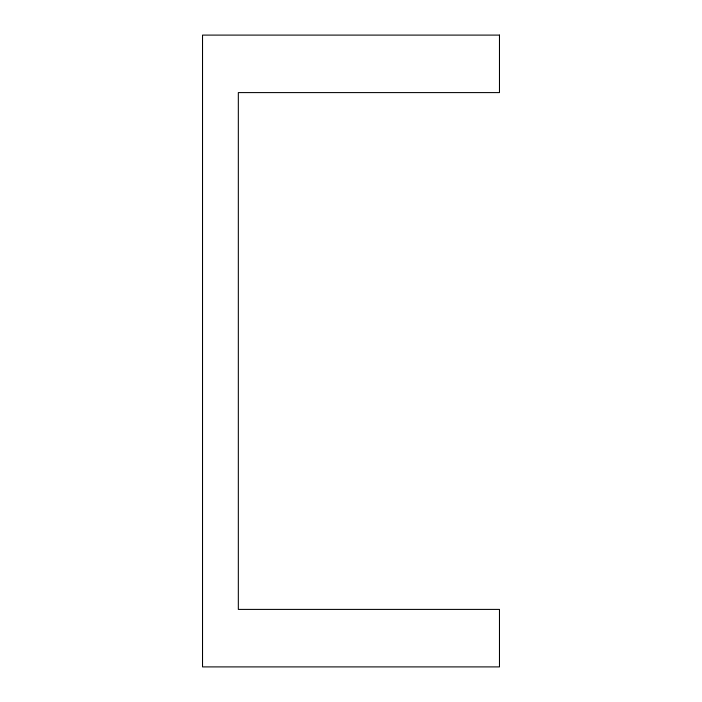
<?xml version="1.0" encoding="UTF-8"?>
<svg xmlns="http://www.w3.org/2000/svg" width="702" height="702" viewBox="0 0 702 702"><rect width="100%" height="100%" fill="white"/><g stroke="black" fill="none" stroke-linecap="round" stroke-linejoin="round"><path stroke-width="1.05" d="M499.473 35.1L202.527 35.1L202.527 666.9L499.473 666.9L499.473 609.406L238.329 609.406L238.329 92.594L499.473 92.594L499.473 35.1"/></g></svg>
